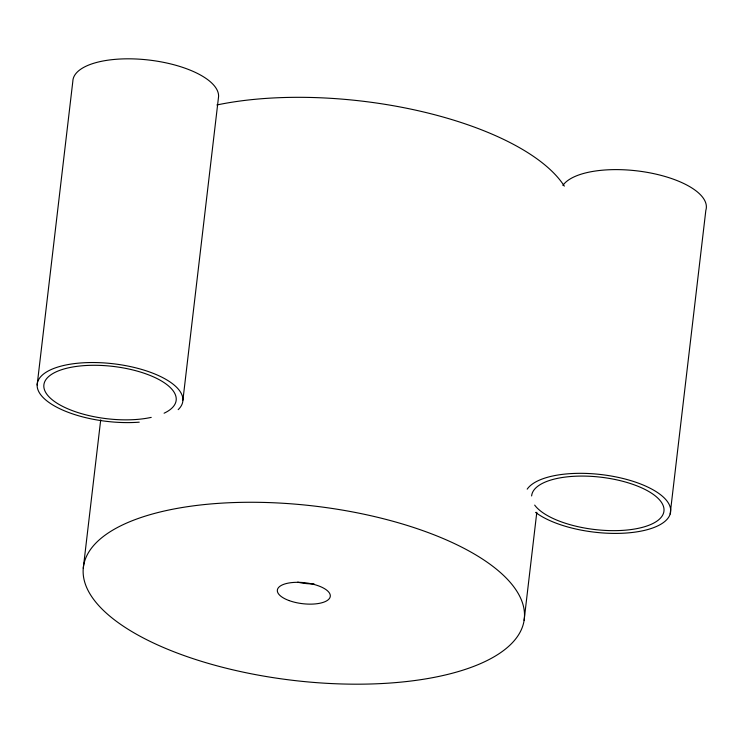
<?xml version="1.0" encoding="UTF-8"?>
<svg xmlns="http://www.w3.org/2000/svg" width="743" height="743" viewBox="0 0 743 743"><rect width="100%" height="100%" fill="white"/><g stroke="black" fill="none" stroke-linecap="round" stroke-linejoin="round"><path stroke-width="1.11" d="M37.15 384.976L72.833 81.266A73.306 28.996 6.7 0 1 146.677 59.793A73.306 28.996 6.7 0 1 218.591 96.451L182.908 400.161M83.272 568.265L100.704 419.86M524.103 620.377A221.971 87.795 6.7 0 0 205.3 504.469A221.971 87.795 6.7 0 0 182.054 654.834A221.971 87.795 6.7 0 0 524.103 620.377L536.808 512.243M670.167 514.007L705.85 210.288A73.306 28.996 6.7 0 0 646.902 172.311A73.306 28.996 6.7 0 0 562.878 185.434M151.228 417.38A66.591 26.339 6.7 0 1 45.76 392.583A66.591 26.339 6.7 0 1 122.289 367.748A66.591 26.339 6.7 0 1 164.101 413.201M139.238 422.173A73.306 28.996 6.7 0 1 38.004 389.926A73.306 28.996 6.7 0 1 117.589 364.311A73.306 28.996 6.7 0 1 178.19 409.644M531.635 495.952A66.591 26.339 6.7 0 1 626.219 482.244A66.591 26.339 6.7 0 1 641.293 527.641A66.591 26.339 6.7 0 1 534.672 505.101M527.196 489.154A73.306 28.996 6.7 0 1 633.287 481.399A73.306 28.996 6.7 0 1 650.32 528.784A73.306 28.996 6.7 0 1 535.545 512.373M314.048 583.877A26.637 10.532 6.7 0 1 297.683 582.168M216.882 104.967A221.971 87.795 6.7 0 1 564.327 186.131M289.148 600.595A26.637 10.532 6.7 0 0 330.254 596.518A26.637 10.532 6.7 0 0 292.064 582.568A26.637 10.532 6.7 0 0 289.148 600.595"/></g></svg>
